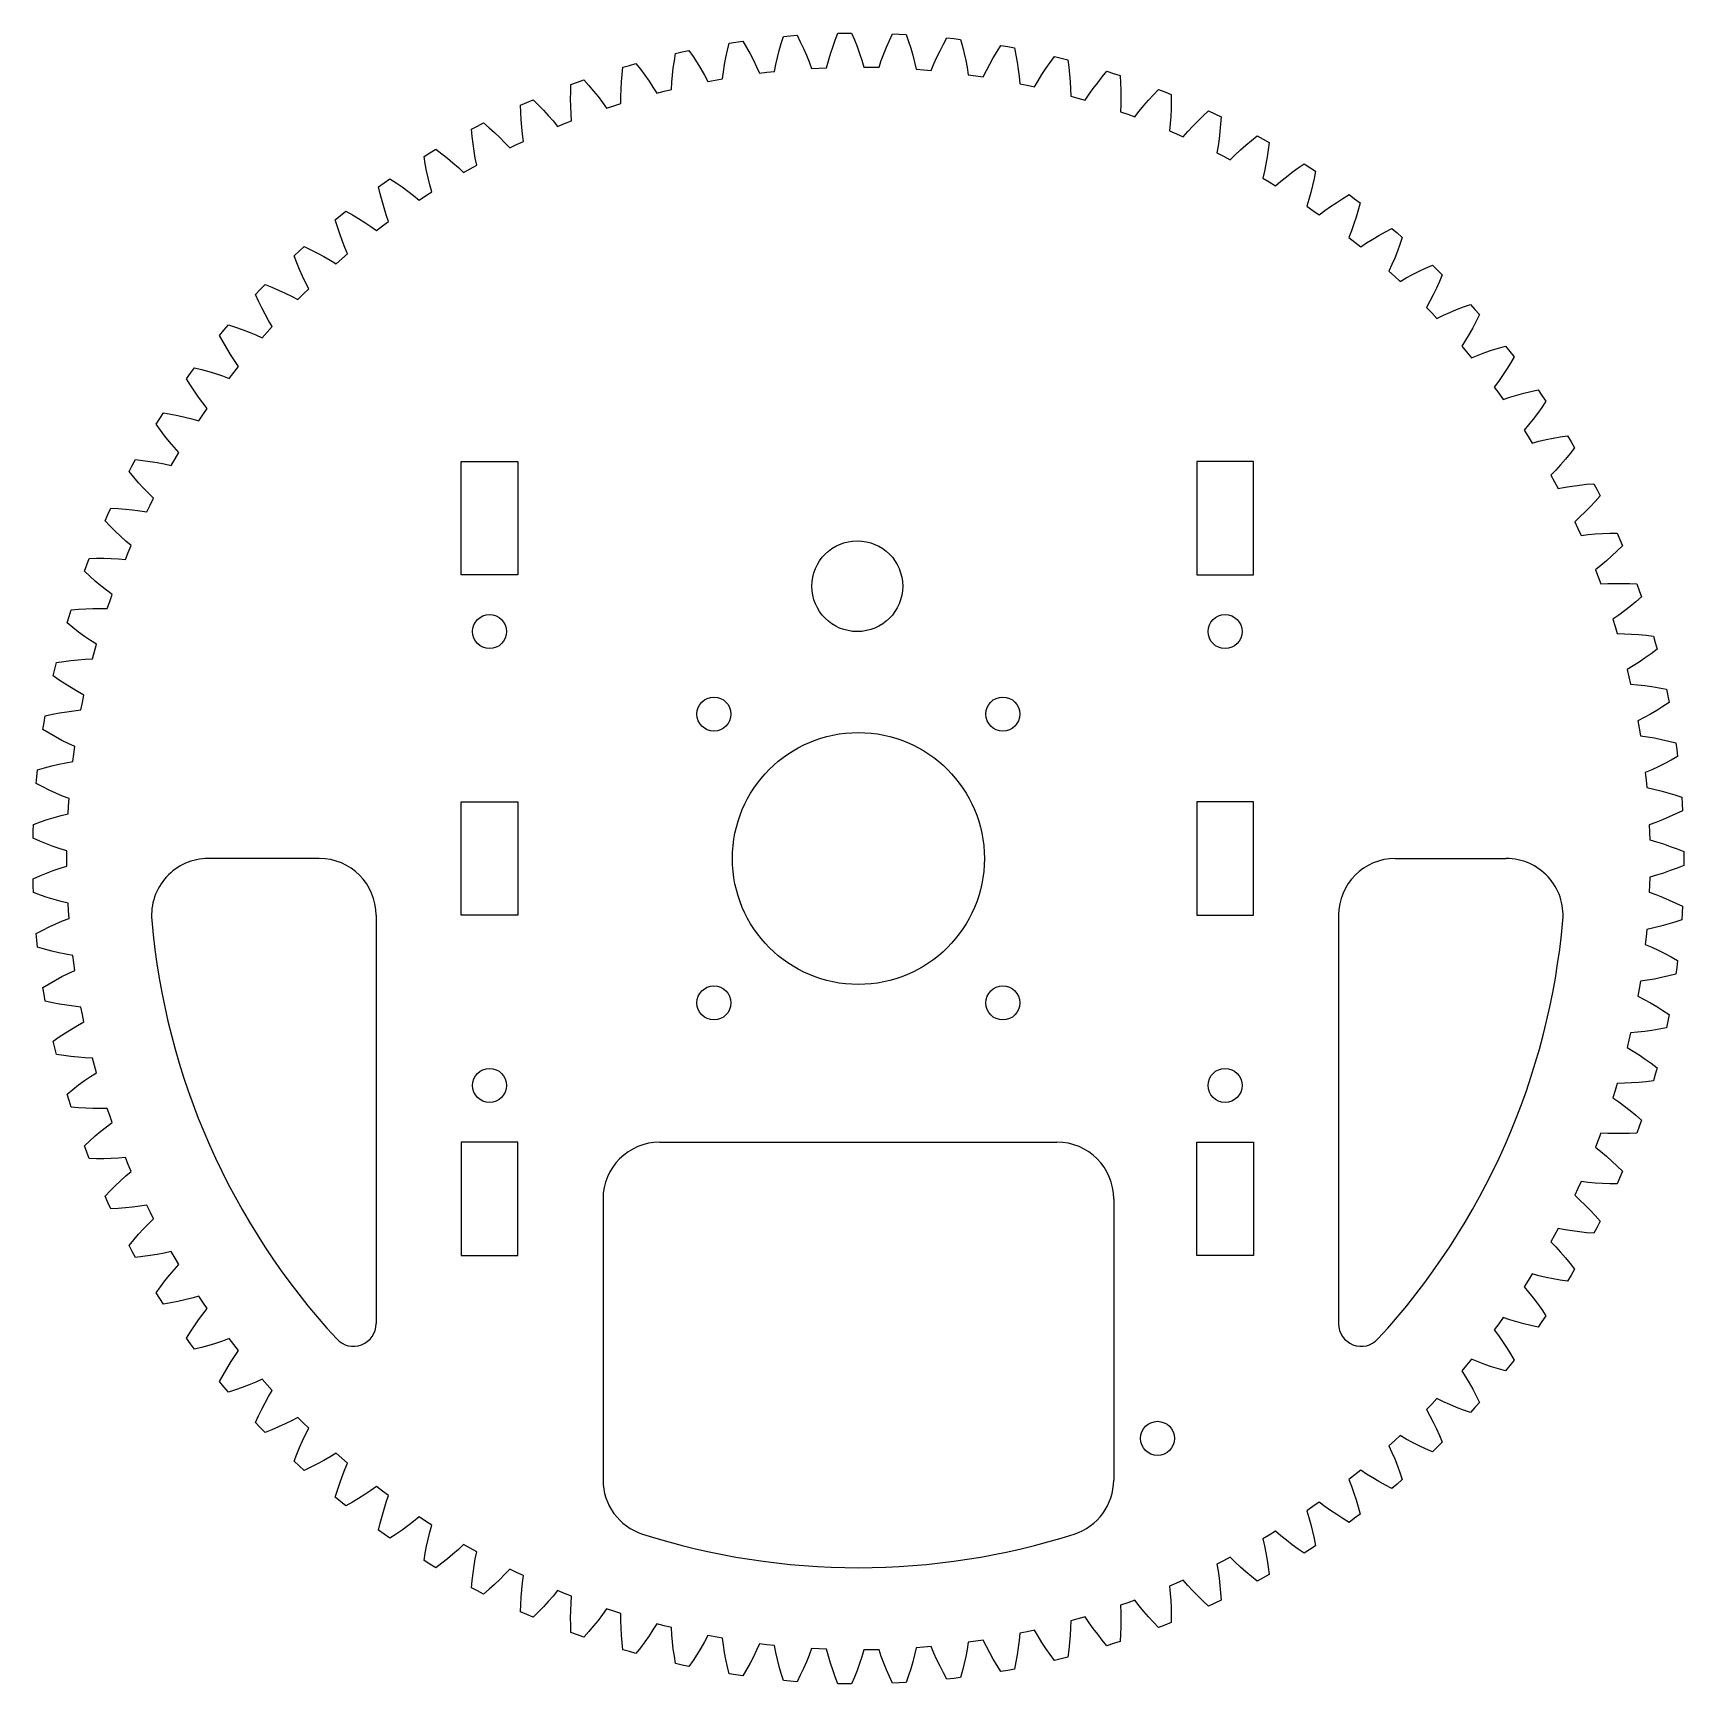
# Model space of a CAD drawing. Extents: x -73 to 73, y -73 to 73.
import ezdxf

# ---------------------------------------------------------------- set-up
doc = ezdxf.new("R2010")
doc.units = 0
doc.layers.get('0').update_dxf_attribs({"linetype": 'CONTINUOUS'})
doc.layers.add('afterthought', color=7, linetype='CONTINUOUS')

msp = doc.modelspace()

# ---------------------------------------------------------------- linework, layer by layer
at = {"linetype": 'Continuous'}
for p, q in [((-47.5, 0), (-57.282196, 0)), ((47.312141, 0), (57.094337, 0)), ((-42.5, -5), (-42.5, -40.987803)), ((42.312141, -5), (42.312141, -40.987803)), ((-17.5, -25), (17.5, -25)), ((-22.5, -30), (-22.5, -54.772256)), ((22.5, -30), (22.5, -54.772256))]:
    msp.add_line(p, q, dxfattribs=at)
at = {"color": 7}
msp.add_lwpolyline([(69.730676, 1.641517), (70.334632, 1.470378), (70.938446, 1.280047), (71.541979, 1.071654), (72.145031, 0.846074), (72.747491, 0.604068), (72.750031, 0), (72.747491, -0.604068), (72.145031, -0.846074), (71.541979, -1.071654), (70.938446, -1.280047), (70.334632, -1.470378), (69.730676, -1.641517), (69.711852, -2.306179), (69.686706, -2.970615), (70.278046, -3.181294), (70.867947, -3.411107), (71.456381, -3.658955), (72.043233, -3.923877), (72.628365, -4.205168), (72.590942, -4.808079), (72.548524, -5.41068), (71.931389, -5.612356), (71.314733, -5.79755), (70.698755, -5.965613), (70.08368, -6.115614), (69.469734, -6.246481), (69.407024, -6.908433), (69.338021, -7.569764), (69.914121, -7.819051), (70.487568, -8.08736), (71.058334, -8.373533), (71.626363, -8.676668), (72.191654, -8.996031), (72.114466, -9.59516), (72.032311, -10.193613), (71.403182, -10.354056), (70.775632, -10.498102), (70.149917, -10.625102), (69.526263, -10.734125), (68.905007, -10.824097), (68.798694, -11.480461), (68.686144, -12.13581), (69.244492, -12.422632), (69.798946, -12.72825), (70.349561, -13.051508), (70.896339, -13.391529), (71.43925, -13.747552), (71.322635, -14.340276), (71.201111, -14.931983), (70.56278, -15.050516), (69.927075, -15.152765), (69.294333, -15.238109), (68.664836, -15.305673), (68.03898, -15.354413), (67.889543, -16.00231), (67.733898, -16.648769), (68.272095, -16.971857), (68.805129, -17.313458), (69.333166, -17.672417), (69.856265, -18.047829), (70.374482, -18.438961), (70.218949, -19.022653), (70.058562, -19.605075), (69.413797, -19.681134), (68.772729, -19.741162), (68.135726, -19.784483), (67.503125, -19.810335), (66.875462, -19.817588), (66.683495, -20.454197), (66.485488, -21.088943), (67.001136, -21.446913), (67.510434, -21.823003), (68.013608, -22.216054), (68.510743, -22.625219), (69.001979, -23.049738), (68.808205, -23.621887), (68.60969, -24.192428), (67.961284, -24.225702), (67.317676, -24.243228), (66.679177, -24.244356), (66.046265, -24.228326), (65.419478, -24.194093), (65.185883, -24.816618), (64.946332, -25.436886), (65.437201, -25.828159), (65.920535, -26.237071), (66.396616, -26.662549), (66.865641, -27.103663), (67.327752, -27.559706), (67.096583, -28.117828), (66.860787, -28.673975), (66.211619, -28.664323), (65.568237, -28.63929), (64.931064, -28.598227), (64.300608, -28.5404), (63.677461, -28.464792), (63.403198, -29.070526), (63.123205, -29.673635), (63.58715, -30.09646), (64.042403, -30.536444), (64.489302, -30.992431), (64.928157, -31.463601), (65.359111, -31.949192), (65.091564, -32.490777), (64.81953, -33.03016), (64.172423, -32.977638), (63.532089, -32.910103), (62.899036, -32.827045), (62.273773, -32.727674), (61.656976, -32.61106), (61.343286, -33.19732), (61.024036, -33.780589), (61.459025, -34.233189), (61.884193, -34.70227), (62.299991, -35.186818), (62.706758, -35.685928), (63.104663, -36.198951), (62.801895, -36.721683), (62.494837, -37.241903), (61.852584, -37.14671), (61.218149, -37.037038), (60.591954, -36.912296), (59.974621, -36.771806), (59.366884, -36.614693), (59.01515, -37.178968), (58.658054, -37.739856), (59.062168, -38.220198), (59.455417, -38.716373), (59.838279, -39.227337), (60.211151, -39.752242), (60.574287, -40.29044), (60.237652, -40.792033), (59.896841, -41.290804), (59.26232, -41.15339), (58.636493, -41.002006), (58.019922, -40.836144), (57.413229, -40.655184), (56.817203, -40.458221), (56.428922, -40.998027), (56.035533, -41.53408), (56.407022, -42.040076), (56.766629, -42.561171), (57.114891, -43.096321), (57.45226, -43.644707), (57.779017, -44.205737), (57.409983, -44.683962), (57.03697, -45.15914), (56.412892, -44.98007), (55.798438, -44.787679), (55.1942, -44.581431), (54.600771, -44.360761), (54.019055, -44.124852), (53.595975, -44.637819), (53.168014, -45.146694), (53.505241, -45.676143), (53.829627, -46.219844), (54.141765, -46.776838), (54.442134, -47.346334), (54.731101, -47.92774), (54.331249, -48.380537), (53.927671, -48.830004), (53.316801, -48.610097), (52.716402, -48.377489), (52.127093, -48.131786), (51.549582, -47.872368), (50.984714, -47.598528), (50.528671, -48.082398), (50.068, -48.561893), (50.369498, -49.11248), (50.657224, -49.676417), (50.931882, -50.252828), (51.193954, -50.84095), (51.44389, -51.440165), (51.014969, -51.865558), (50.582548, -52.287368), (49.987567, -52.027554), (49.403847, -51.755802), (48.832064, -51.471661), (48.272954, -51.17465), (47.727447, -50.864064), (47.240387, -51.316749), (46.749039, -51.764748), (47.013509, -52.334047), (47.263332, -52.915792), (47.49927, -53.509079), (47.721915, -54.113232), (47.931691, -54.727658), (47.47562, -55.123757), (47.016247, -55.516074), (46.439723, -55.217512), (45.875279, -54.907773), (45.323506, -54.586463), (44.785252, -54.253158), (44.261447, -53.90721), (43.745545, -54.326677), (43.225663, -54.741233), (43.451921, -55.326788), (43.662769, -55.923744), (43.85897, -56.531341), (44.041201, -57.148871), (44.209913, -57.775828), (43.72864, -58.140939), (43.244375, -58.502014), (42.688849, -58.166028), (42.146079, -57.819629), (41.616771, -57.462561), (41.101715, -57.094402), (40.601928, -56.714616), (40.059412, -57.099087), (39.513284, -57.478366), (39.700341, -58.07758), (39.871255, -58.68718), (40.0269, -59.306404), (40.167899, -59.93463), (40.294814, -60.571352), (39.790483, -60.903866), (39.283386, -61.232147), (38.751284, -60.860178), (38.232588, -60.47867), (37.728059, -60.087425), (37.238432, -59.686021), (36.764835, -59.274004), (36.198133, -59.621787), (35.628128, -59.964151), (35.775166, -60.5744), (35.905412, -61.19399), (36.019796, -61.822132), (36.118969, -62.458318), (36.203523, -63.102038), (35.678307, -63.400488), (35.150637, -63.694536), (34.644273, -63.288192), (34.151937, -62.873269), (33.674332, -62.449512), (33.212334, -62.01664), (32.767016, -61.574228), (32.178554, -61.883798), (31.587158, -62.187723), (31.693555, -62.806382), (31.782568, -63.433198), (31.855184, -64.067549), (31.912108, -64.708899), (31.953905, -65.356796), (31.41012, -65.619856), (30.864189, -65.8784), (30.385766, -65.439488), (29.921934, -64.992927), (29.473398, -64.538521), (29.041005, -64.076072), (28.625885, -63.605184), (28.01826, -63.875186), (27.408067, -64.139374), (27.473345, -64.763706), (27.520759, -65.395038), (27.551267, -66.032803), (27.565689, -66.676496), (27.564588, -67.325748), (27.004603, -67.552316), (26.442755, -67.774199), (25.994388, -67.304638), (25.561092, -66.828388), (25.143573, -66.345336), (24.742704, -65.855314), (24.359588, -65.358038), (23.735453, -65.587287), (23.109146, -65.810553), (23.133022, -66.437849), (23.138581, -67.07093), (23.126897, -67.709316), (23.098732, -68.352557), (23.054733, -69.000314), (22.480975, -69.189374), (21.905694, -69.373637), (21.489359, -68.875458), (21.088491, -68.371607), (20.703794, -67.862027), (20.336171, -67.346576), (19.98678, -66.825086), (19.348845, -67.012566), (18.70916, -67.193978), (18.691521, -67.821443), (18.655227, -68.453508), (18.601379, -69.089722), (18.530767, -69.729717), (18.444041, -70.373155), (17.859079, -70.523862), (17.272875, -70.669743), (16.890351, -70.14512), (16.523659, -69.615897), (16.173478, -69.081989), (15.840738, -68.543368), (15.526597, -67.99992), (14.877655, -68.144842), (14.227358, -68.283554), (14.168289, -68.908507), (14.090311, -69.53679), (13.994525, -70.168064), (13.881777, -70.801964), (13.752717, -71.438262), (13.159063, -71.549994), (12.564505, -71.656787), (12.217513, -71.108062), (11.886579, -70.555725), (11.572466, -69.99986), (11.276048, -69.440439), (10.998482, -68.877406), (10.341384, -68.979119), (9.683355, -69.074566), (9.583109, -69.694242), (9.463786, -70.316005), (9.326485, -70.939547), (9.172081, -71.564613), (9.001252, -72.191005), (8.401501, -72.263254), (7.801187, -72.330508), (7.491222, -71.760052), (7.197513, -71.187056), (6.920823, -70.611661), (6.662025, -70.03384), (6.422277, -69.453704), (5.759901, -69.511757), (5.097018, -69.563516), (4.95602, -70.175205), (4.795859, -70.78774), (4.617663, -71.400839), (4.422281, -72.014334), (4.210417, -72.628054), (3.607223, -72.66051), (3.003747, -72.68797), (2.732165, -72.098239), (2.47698, -71.507124), (2.238925, -70.914655), (2.018877, -70.321029), (1.818019, -69.726302), (1.153245, -69.74047), (0.488357, -69.748287), (0.307283, -70.349336), (0.10699, -70.949933), (-0.111365, -71.549909), (-0.346879, -72.14918), (-0.598819, -72.747547), (-1.202831, -72.740068), (-1.806787, -72.727566), (-2.038802, -72.121183), (-2.254363, -71.51449), (-2.452765, -70.9076), (-2.633077, -70.300709), (-2.794226, -69.694016), (-3.458464, -69.664213), (-4.122392, -69.62806), (-4.342836, -70.215816), (-4.582386, -70.801879), (-4.839914, -71.386107), (-5.114488, -71.968501), (-5.405431, -72.548919), (-6.007636, -72.501534), (-6.609447, -72.449126), (-6.800878, -71.828745), (-6.975884, -71.209126), (-7.133731, -70.590466), (-7.273544, -69.972992), (-7.394222, -69.356958), (-8.055046, -69.283326), (-8.715163, -69.203372), (-8.973933, -69.775296), (-9.251696, -70.344228), (-9.547267, -70.910168), (-9.859744, -71.473116), (-10.18842, -72.033045), (-10.786167, -71.945952), (-11.383208, -71.853919), (-11.533237, -71.222249), (-11.666869, -70.592386), (-11.783483, -69.964639), (-11.882205, -69.339291), (-11.961904, -68.716624), (-12.616406, -68.599473), (-13.269779, -68.476086), (-13.565801, -69.029636), (-13.880564, -69.578954), (-14.212881, -70.124151), (-14.561905, -70.665227), (-14.926846, -71.202183), (-15.517537, -71.075804), (-16.107184, -70.944486), (-16.215134, -70.304293), (-16.306857, -69.666979), (-16.38173, -69.03291), (-16.438908, -68.402369), (-16.477262, -67.775836), (-17.12262, -67.615675), (-17.766397, -67.449361), (-18.098347, -67.98214), (-18.448726, -68.509473), (-18.816348, -69.031499), (-19.200368, -69.548333), (-19.599995, -70.060002), (-20.181062, -69.894817), (-20.760747, -69.724834), (-20.826137, -69.078912), (-20.875555, -68.436942), (-20.908349, -67.799289), (-20.923702, -67.166377), (-20.920597, -66.538658), (-21.553932, -66.336192), (-22.18532, -66.127715), (-22.551757, -66.63738), (-22.936228, -67.140384), (-23.337548, -67.636983), (-23.75487, -68.127287), (-24.187461, -68.61144), (-24.756336, -68.40824), (-25.32349, -68.200326), (-25.346067, -67.551469), (-25.352925, -66.907636), (-25.343527, -66.269221), (-25.317027, -65.636648), (-25.272436, -65.01051), (-25.89101, -64.766642), (-26.507243, -64.516875), (-26.906559, -65.001225), (-27.323429, -65.477729), (-27.756697, -65.946697), (-28.205515, -66.408385), (-28.669149, -66.862875), (-29.223349, -66.622507), (-29.775517, -66.377566), (-29.755169, -65.728624), (-29.719468, -65.08575), (-29.667877, -64.449367), (-29.599636, -63.819927), (-29.513756, -63.198107), (-30.114861, -62.913881), (-30.713257, -62.623954), (-31.143702, -63.080844), (-31.591137, -63.528758), (-32.054461, -63.968066), (-32.5328, -64.399047), (-33.025475, -64.821929), (-33.562572, -64.545464), (-34.097355, -64.26454), (-34.034137, -63.618392), (-33.956047, -62.979272), (-33.862518, -62.347687), (-33.752818, -61.724145), (-33.626016, -61.109352), (-34.207027, -60.786038), (-34.784933, -60.457165), (-35.244673, -60.884618), (-35.720726, -61.301969), (-36.212075, -61.709723), (-36.717845, -62.108136), (-37.237388, -62.497518), (-37.75504, -62.186171), (-38.270095, -61.870534), (-38.164319, -61.229946), (-38.044148, -60.597401), (-37.909077, -59.973379), (-37.758398, -59.358445), (-37.591266, -58.753389), (-38.149643, -58.39237), (-38.704548, -58.026046), (-39.191495, -58.422145), (-39.694104, -58.807152), (-40.211333, -59.18152), (-40.742334, -59.545643), (-41.286458, -59.899832), (-41.782407, -59.554957), (-42.275478, -59.205961), (-42.127593, -58.573783), (-41.96588, -57.950552), (-41.789858, -57.336803), (-41.598878, -56.733186), (-41.392122, -56.140491), (-41.925409, -55.743376), (-42.454887, -55.341153), (-42.966979, -55.704232), (-43.493916, -56.055175), (-44.034738, -56.394519), (-44.588656, -56.722772), (-45.155019, -57.040244), (-45.627093, -56.663336), (-46.096005, -56.282505), (-45.906662, -55.661475), (-45.704111, -55.050295), (-45.487929, -54.449528), (-45.257466, -53.859853), (-45.011961, -53.282116), (-45.517844, -52.850598), (-46.019607, -52.414311), (-46.554559, -52.742733), (-47.103538, -53.05806), (-47.665612, -53.360941), (-48.240019, -53.651884), (-48.82611, -53.931199), (-49.272247, -53.523924), (-49.714969, -53.112952), (-49.484986, -52.505779), (-49.2425, -51.909331), (-48.987061, -51.324171), (-48.71816, -50.751006), (-48.435006, -50.190767), (-48.911256, -49.726765), (-49.383075, -49.258248), (-49.938573, -49.550602), (-50.507195, -49.828958), (-51.088064, -50.094021), (-51.680421, -50.346356), (-52.283699, -50.58633), (-52.701924, -50.150466), (-53.116537, -49.71113), (-52.84693, -49.120496), (-52.565554, -48.541376), (-52.272015, -47.974363), (-51.965804, -47.420248), (-51.646243, -46.879933), (-52.0908, -46.385452), (-52.530615, -45.886793), (-53.104203, -46.141781), (-53.689984, -46.381952), (-54.28711, -46.608069), (-54.894847, -46.820695), (-55.51266, -47.020282), (-55.901195, -46.55772), (-56.285836, -46.091941), (-55.97779, -45.520412), (-55.658766, -44.961161), (-55.328369, -44.414779), (-54.986202, -43.882112), (-54.631647, -43.364094), (-55.042562, -42.841333), (-55.448454, -42.314678), (-56.037649, -42.531228), (-56.638021, -42.732142), (-57.248778, -42.918295), (-57.869243, -43.090282), (-58.498881, -43.248608), (-58.855977, -42.76138), (-59.209037, -42.271188), (-58.863879, -41.721278), (-58.508561, -41.184322), (-58.142801, -40.660997), (-57.766176, -40.152094), (-57.378177, -39.658657), (-57.753617, -39.109876), (-58.123808, -38.557539), (-58.726042, -38.734661), (-59.338379, -38.895472), (-59.960115, -39.040872), (-60.590571, -39.171457), (-61.229325, -39.287817), (-61.553429, -38.778067), (-61.873299, -38.265608), (-61.492553, -37.739715), (-61.102551, -37.227425), (-60.70298, -36.729416), (-60.293561, -36.246506), (-59.873783, -35.779795), (-60.212139, -35.207392), (-60.545021, -34.631799), (-61.15764, -34.768734), (-61.779263, -34.888734), (-62.409239, -34.992705), (-63.046977, -35.081351), (-63.691996, -35.155237), (-63.981725, -34.625167), (-64.267024, -34.092698), (-63.852355, -33.593137), (-63.429332, -33.107715), (-62.997729, -32.637194), (-62.557293, -32.182421), (-62.107572, -31.744468), (-62.407377, -31.150955), (-62.701481, -30.55462), (-63.321805, -30.650773), (-63.950003, -30.729428), (-64.585483, -30.791545), (-65.22768, -30.83783), (-65.87617, -30.86893), (-66.130227, -30.320883), (-66.379711, -29.770719), (-65.932953, -29.299634), (-65.478773, -28.843252), (-65.017029, -28.40228), (-64.547468, -27.97762), (-64.069807, -27.570345), (-64.329705, -26.958318), (-64.58379, -26.343836), (-65.209081, -26.398784), (-65.841118, -26.435756), (-66.479307, -26.455709), (-67.123169, -26.45949), (-67.772308, -26.447665), (-67.989563, -25.884011), (-68.202161, -25.318551), (-67.725234, -24.87803), (-67.241872, -24.452665), (-66.75199, -24.043188), (-66.255392, -23.650476), (-65.751851, -23.275657), (-65.970743, -22.647797), (-66.183651, -22.017877), (-66.811229, -22.031367), (-67.444338, -22.026485), (-68.082414, -22.004218), (-68.725119, -21.965412), (-69.372057, -21.910717), (-69.551607, -21.33394), (-69.726359, -20.755695), (-69.22135, -20.347658), (-68.710951, -19.955143), (-68.195077, -19.578941), (-67.673615, -19.219898), (-67.146396, -18.879171), (-67.323321, -18.238216), (-67.494122, -17.595624), (-68.12122, -17.5676), (-68.752607, -17.520892), (-69.387833, -17.456517), (-70.026587, -17.375322), (-70.668473, -17.277983), (-70.809499, -16.690594), (-70.945671, -16.102048), (-70.414811, -15.728273), (-69.879577, -15.370387), (-69.339968, -15.029067), (-68.7959, -14.705274), (-68.247317, -14.400163), (-68.381513, -13.748907), (-68.509473, -13.096409), (-69.133353, -13.027039), (-69.760253, -12.938675), (-70.389835, -12.832447), (-71.021815, -12.709229), (-71.655884, -12.56967), (-71.757794, -11.974266), (-71.854737, -11.378015), (-71.30034, -11.040138), (-70.742613, -10.718377), (-70.181639, -10.413492), (-69.617364, -10.126359), (-69.049844, -9.858163), (-69.140663, -9.199485), (-69.225217, -8.53996), (-69.843142, -8.42947), (-70.462846, -8.299873), (-71.084045, -8.152299), (-71.706486, -7.987566), (-72.329943, -7.806408), (-72.392286, -7.205557), (-72.449605, -6.604198), (-71.874098, -6.303716), (-71.296333, -6.019546), (-70.716422, -5.752394), (-70.134424, -5.503192), (-69.550393, -5.273068), (-69.597496, -4.609818), (-69.638277, -3.946144), (-70.247567, -3.79507), (-70.857336, -3.624806), (-71.467416, -3.436479), (-72.077608, -3.230993), (-72.687745, -3.009025), (-72.710238, -2.405352), (-72.727679, -1.801537), (-72.133573, -1.53972), (-71.538282, -1.294356), (-70.942003, -1.066123), (-70.344792, -0.855924), (-69.74682, -0.664916), (-69.750009, 0), (-69.74682, 0.664916), (-70.344792, 0.855924), (-70.942003, 1.066123), (-71.538282, 1.294356), (-72.133573, 1.53972), (-72.727679, 1.801537), (-72.710238, 2.405352), (-72.687745, 3.009025), (-72.077608, 3.230993), (-71.467416, 3.436479), (-70.857336, 3.624806), (-70.247567, 3.79507), (-69.638277, 3.946144), (-69.597496, 4.609818), (-69.550393, 5.273068), (-70.134424, 5.503192), (-70.716422, 5.752394), (-71.296333, 6.019546), (-71.874098, 6.303716), (-72.449605, 6.604198), (-72.392286, 7.205557), (-72.329943, 7.806408), (-71.706486, 7.987566), (-71.084045, 8.152299), (-70.462846, 8.299873), (-69.843142, 8.42947), (-69.225217, 8.53996), (-69.140663, 9.199485), (-69.049844, 9.858163), (-69.617364, 10.126359), (-70.181639, 10.413492), (-70.742613, 10.718377), (-71.30034, 11.040138), (-71.854737, 11.378015), (-71.757794, 11.974266), (-71.655884, 12.56967), (-71.021815, 12.709229), (-70.389835, 12.832447), (-69.760253, 12.938675), (-69.133353, 13.027039), (-68.509473, 13.096409), (-68.381513, 13.748907), (-68.247317, 14.400163), (-68.7959, 14.705274), (-69.339968, 15.029067), (-69.879577, 15.370387), (-70.414811, 15.728273), (-70.945671, 16.102048), (-70.809499, 16.690594), (-70.668473, 17.277983), (-70.026587, 17.375322), (-69.387833, 17.456517), (-68.752607, 17.520892), (-68.12122, 17.5676), (-67.494122, 17.595624), (-67.323321, 18.238216), (-67.146396, 18.879171), (-67.673615, 19.219898), (-68.195077, 19.578941), (-68.710951, 19.955143), (-69.22135, 20.347658), (-69.726359, 20.755695), (-69.551607, 21.33394), (-69.372057, 21.910717), (-68.725119, 21.965412), (-68.082414, 22.004218), (-67.444338, 22.026485), (-66.811229, 22.031367), (-66.183651, 22.017877), (-65.970743, 22.647797), (-65.751851, 23.275657), (-66.255392, 23.650476), (-66.75199, 24.043188), (-67.241872, 24.452665), (-67.725234, 24.87803), (-68.202161, 25.318551), (-67.989563, 25.884011), (-67.772308, 26.447665), (-67.123169, 26.45949), (-66.479307, 26.455709), (-65.841118, 26.435756), (-65.209081, 26.398784), (-64.58379, 26.343836), (-64.329705, 26.958318), (-64.069807, 27.570345), (-64.547468, 27.97762), (-65.017029, 28.40228), (-65.478773, 28.843252), (-65.932953, 29.299634), (-66.379711, 29.770719), (-66.130227, 30.320883), (-65.87617, 30.86893), (-65.22768, 30.83783), (-64.585483, 30.791545), (-63.950003, 30.729428), (-63.321805, 30.650773), (-62.701481, 30.55462), (-62.407377, 31.150955), (-62.107572, 31.744468), (-62.557293, 32.182421), (-62.997729, 32.637194), (-63.429332, 33.107715), (-63.852355, 33.593137), (-64.267024, 34.092698), (-63.981725, 34.625167), (-63.691996, 35.155237), (-63.046977, 35.081351), (-62.409239, 34.992705), (-61.779263, 34.888734), (-61.15764, 34.768734), (-60.545021, 34.631799), (-60.212139, 35.207392), (-59.873783, 35.779795), (-60.293561, 36.246506), (-60.70298, 36.729416), (-61.102551, 37.227425), (-61.492553, 37.739715), (-61.873299, 38.265608), (-61.553429, 38.778067), (-61.229325, 39.287817), (-60.590571, 39.171457), (-59.960115, 39.040872), (-59.338379, 38.895472), (-58.726042, 38.734661), (-58.123808, 38.557539), (-57.753617, 39.109876), (-57.378177, 39.658657), (-57.766176, 40.152094), (-58.142801, 40.660997), (-58.508561, 41.184322), (-58.863879, 41.721278), (-59.209037, 42.271188), (-58.855977, 42.76138), (-58.498881, 43.248608), (-57.869243, 43.090282), (-57.248778, 42.918295), (-56.638021, 42.732142), (-56.037649, 42.531228), (-55.448454, 42.314678), (-55.042562, 42.841333), (-54.631647, 43.364094), (-54.986202, 43.882112), (-55.328369, 44.414779), (-55.658766, 44.961161), (-55.97779, 45.520412), (-56.285836, 46.091941), (-55.901195, 46.55772), (-55.51266, 47.020282), (-54.894847, 46.820695), (-54.28711, 46.608069), (-53.689984, 46.381952), (-53.104203, 46.141781), (-52.530615, 45.886793), (-52.0908, 46.385452), (-51.646243, 46.879933), (-51.965804, 47.420248), (-52.272015, 47.974363), (-52.565554, 48.541376), (-52.84693, 49.120496), (-53.116537, 49.71113), (-52.701924, 50.150466), (-52.283699, 50.58633), (-51.680421, 50.346356), (-51.088064, 50.094021), (-50.507195, 49.828958), (-49.938573, 49.550602), (-49.383075, 49.258248), (-48.911256, 49.726765), (-48.435006, 50.190767), (-48.71816, 50.751006), (-48.987061, 51.324171), (-49.2425, 51.909331), (-49.484986, 52.505779), (-49.714969, 53.112952), (-49.272247, 53.523924), (-48.82611, 53.931199), (-48.240019, 53.651884), (-47.665612, 53.360941), (-47.103538, 53.05806), (-46.554559, 52.742733), (-46.019607, 52.414311), (-45.517844, 52.850598), (-45.011961, 53.282116), (-45.257466, 53.859853), (-45.487929, 54.449528), (-45.704111, 55.050295), (-45.906662, 55.661475), (-46.096005, 56.282505), (-45.627093, 56.663336), (-45.155019, 57.040244), (-44.588656, 56.722772), (-44.034738, 56.394519), (-43.493916, 56.055175), (-42.966979, 55.704232), (-42.454887, 55.341153), (-41.925409, 55.743376), (-41.392122, 56.140491), (-41.598878, 56.733186), (-41.789858, 57.336803), (-41.96588, 57.950552), (-42.127593, 58.573783), (-42.275478, 59.205961), (-41.782407, 59.554957), (-41.286458, 59.899832), (-40.742334, 59.545643), (-40.211333, 59.18152), (-39.694104, 58.807152), (-39.191495, 58.422145), (-38.704548, 58.026046), (-38.149643, 58.39237), (-37.591266, 58.753389), (-37.758398, 59.358445), (-37.909077, 59.973379), (-38.044148, 60.597401), (-38.164319, 61.229946), (-38.270095, 61.870534), (-37.75504, 62.186171), (-37.237388, 62.497518), (-36.717845, 62.108136), (-36.212075, 61.709723), (-35.720726, 61.301969), (-35.244673, 60.884618), (-34.784933, 60.457165), (-34.207027, 60.786038), (-33.626016, 61.109352), (-33.752818, 61.724145), (-33.862518, 62.347687), (-33.956047, 62.979272), (-34.034137, 63.618392), (-34.097355, 64.26454), (-33.562572, 64.545464), (-33.025475, 64.821929), (-32.5328, 64.399047), (-32.054461, 63.968066), (-31.591137, 63.528758), (-31.143702, 63.080844), (-30.713257, 62.623954), (-30.114861, 62.913881), (-29.513756, 63.198107), (-29.599636, 63.819927), (-29.667877, 64.449367), (-29.719468, 65.08575), (-29.755169, 65.728624), (-29.775517, 66.377566), (-29.223349, 66.622507), (-28.669149, 66.862875), (-28.205515, 66.408385), (-27.756697, 65.946697), (-27.323429, 65.477729), (-26.906559, 65.001225), (-26.507243, 64.516875), (-25.89101, 64.766642), (-25.272436, 65.01051), (-25.317027, 65.636648), (-25.343527, 66.269221), (-25.352925, 66.907636), (-25.346067, 67.551469), (-25.32349, 68.200326), (-24.756336, 68.40824), (-24.187461, 68.61144), (-23.75487, 68.127287), (-23.337548, 67.636983), (-22.936228, 67.140384), (-22.551757, 66.63738), (-22.18532, 66.127715), (-21.553932, 66.336192), (-20.920597, 66.538658), (-20.923702, 67.166377), (-20.908349, 67.799289), (-20.875555, 68.436942), (-20.826137, 69.078912), (-20.760747, 69.724834), (-20.181062, 69.894817), (-19.599995, 70.060002), (-19.200368, 69.548333), (-18.816348, 69.031499), (-18.448726, 68.509473), (-18.098347, 67.98214), (-17.766397, 67.449361), (-17.12262, 67.615675), (-16.477262, 67.775836), (-16.438908, 68.402369), (-16.38173, 69.03291), (-16.306857, 69.666979), (-16.215134, 70.304293), (-16.107184, 70.944486), (-15.517537, 71.075804), (-14.926846, 71.202183), (-14.561905, 70.665227), (-14.212881, 70.124151), (-13.880564, 69.578954), (-13.565801, 69.029636), (-13.269779, 68.476086), (-12.616406, 68.599473), (-11.961904, 68.716624), (-11.882205, 69.339291), (-11.783483, 69.964639), (-11.666869, 70.592386), (-11.533237, 71.222249), (-11.383208, 71.853919), (-10.786167, 71.945952), (-10.18842, 72.033045), (-9.859744, 71.473116), (-9.547267, 70.910168), (-9.251696, 70.344228), (-8.973933, 69.775296), (-8.715163, 69.203372), (-8.055046, 69.283326), (-7.394222, 69.356958), (-7.273544, 69.972992), (-7.133731, 70.590466), (-6.975884, 71.209126), (-6.800878, 71.828745), (-6.609447, 72.449126), (-6.007636, 72.501534), (-5.405431, 72.548919), (-5.114488, 71.968501), (-4.839914, 71.386107), (-4.582386, 70.801879), (-4.342836, 70.215816), (-4.122392, 69.62806), (-3.458464, 69.664213), (-2.794226, 69.694016), (-2.633077, 70.300709), (-2.452765, 70.9076), (-2.254363, 71.51449), (-2.038802, 72.121183), (-1.806787, 72.727566), (-1.202831, 72.740068), (-0.598819, 72.747547), (-0.346879, 72.14918), (-0.111365, 71.549909), (0.10699, 70.949933), (0.307283, 70.349336), (0.488357, 69.748287), (1.153245, 69.74047), (1.818019, 69.726302), (2.018877, 70.321029), (2.238925, 70.914655), (2.47698, 71.507124), (2.732165, 72.098239), (3.003747, 72.68797), (3.607223, 72.66051), (4.210417, 72.628054), (4.422281, 72.014334), (4.617663, 71.400839), (4.795859, 70.78774), (4.95602, 70.175205), (5.097018, 69.563516), (5.759901, 69.511757), (6.422277, 69.453704), (6.662025, 70.03384), (6.920823, 70.611661), (7.197513, 71.187056), (7.491222, 71.760052), (7.801187, 72.330508), (8.401501, 72.263254), (9.001252, 72.191005), (9.172081, 71.564613), (9.326485, 70.939547), (9.463786, 70.316005), (9.583109, 69.694242), (9.683355, 69.074566), (10.341384, 68.979119), (10.998482, 68.877406), (11.276048, 69.440439), (11.572466, 69.99986), (11.886579, 70.555725), (12.217513, 71.108062), (12.564505, 71.656787), (13.159063, 71.549994), (13.752717, 71.438262), (13.881777, 70.801964), (13.994525, 70.168064), (14.090311, 69.53679), (14.168289, 68.908507), (14.227358, 68.283554), (14.877655, 68.144842), (15.526597, 67.99992), (15.840738, 68.543368), (16.173478, 69.081989), (16.523659, 69.615897), (16.890351, 70.14512), (17.272875, 70.669743), (17.859079, 70.523862), (18.444041, 70.373155), (18.530767, 69.729717), (18.601379, 69.089722), (18.655227, 68.453508), (18.691521, 67.821443), (18.70916, 67.193978), (19.348845, 67.012566), (19.98678, 66.825086), (20.336171, 67.346576), (20.703794, 67.862027), (21.088491, 68.371607), (21.489359, 68.875458), (21.905694, 69.373637), (22.480975, 69.189374), (23.054733, 69.000314), (23.098732, 68.352557), (23.126897, 67.709316), (23.138581, 67.07093), (23.133022, 66.437849), (23.109146, 65.810553), (23.735453, 65.587287), (24.359588, 65.358038), (24.742704, 65.855314), (25.143573, 66.345336), (25.561092, 66.828388), (25.994388, 67.304638), (26.442755, 67.774199), (27.004603, 67.552316), (27.564588, 67.325748), (27.565689, 66.676496), (27.551267, 66.032803), (27.520759, 65.395038), (27.473345, 64.763706), (27.408067, 64.139374), (28.01826, 63.875186), (28.625885, 63.605184), (29.041005, 64.076072), (29.473398, 64.538521), (29.921934, 64.992927), (30.385766, 65.439488), (30.864189, 65.8784), (31.41012, 65.619856), (31.953905, 65.356796), (31.912108, 64.708899), (31.855184, 64.067549), (31.782568, 63.433198), (31.693555, 62.806382), (31.587158, 62.187723), (32.178554, 61.883798), (32.767016, 61.574228), (33.212334, 62.01664), (33.674332, 62.449512), (34.151937, 62.873269), (34.644273, 63.288192), (35.150637, 63.694536), (35.678307, 63.400488), (36.203523, 63.102038), (36.118969, 62.458318), (36.019796, 61.822132), (35.905412, 61.19399), (35.775166, 60.5744), (35.628128, 59.964151), (36.198133, 59.621787), (36.764835, 59.274004), (37.238432, 59.686021), (37.728059, 60.087425), (38.232588, 60.47867), (38.751284, 60.860178), (39.283386, 61.232147), (39.790483, 60.903866), (40.294814, 60.571352), (40.167899, 59.93463), (40.0269, 59.306404), (39.871255, 58.68718), (39.700341, 58.07758), (39.513284, 57.478366), (40.059412, 57.099087), (40.601928, 56.714616), (41.101715, 57.094402), (41.616771, 57.462561), (42.146079, 57.819629), (42.688849, 58.166028), (43.244375, 58.502014), (43.72864, 58.140939), (44.209913, 57.775828), (44.041201, 57.148871), (43.85897, 56.531341), (43.662769, 55.923744), (43.451921, 55.326788), (43.225663, 54.741233), (43.745545, 54.326677), (44.261447, 53.90721), (44.785252, 54.253158), (45.323506, 54.586463), (45.875279, 54.907773), (46.439723, 55.217512), (47.016247, 55.516074), (47.47562, 55.123757), (47.931691, 54.727658), (47.721915, 54.113232), (47.49927, 53.509079), (47.263332, 52.915792), (47.013509, 52.334047), (46.749039, 51.764748), (47.240387, 51.316749), (47.727447, 50.864064), (48.272954, 51.17465), (48.832064, 51.471661), (49.403847, 51.755802), (49.987567, 52.027554), (50.582548, 52.287368), (51.014969, 51.865558), (51.44389, 51.440165), (51.193954, 50.84095), (50.931882, 50.252828), (50.657224, 49.676417), (50.369498, 49.11248), (50.068, 48.561893), (50.528671, 48.082398), (50.984714, 47.598528), (51.549582, 47.872368), (52.127093, 48.131786), (52.716402, 48.377489), (53.316801, 48.610097), (53.927671, 48.830004), (54.331249, 48.380537), (54.731101, 47.92774), (54.442134, 47.346334), (54.141765, 46.776838), (53.829627, 46.219844), (53.505241, 45.676143), (53.168014, 45.146694), (53.595975, 44.637819), (54.019055, 44.124852), (54.600771, 44.360761), (55.1942, 44.581431), (55.798438, 44.787679), (56.412892, 44.98007), (57.03697, 45.15914), (57.409983, 44.683962), (57.779017, 44.205737), (57.45226, 43.644707), (57.114891, 43.096321), (56.766629, 42.561171), (56.407022, 42.040076), (56.035533, 41.53408), (56.428922, 40.998027), (56.817203, 40.458221), (57.413229, 40.655184), (58.019922, 40.836144), (58.636493, 41.002006), (59.26232, 41.15339), (59.896841, 41.290804), (60.237652, 40.792033), (60.574287, 40.29044), (60.211151, 39.752242), (59.838279, 39.227337), (59.455417, 38.716373), (59.062168, 38.220198), (58.658054, 37.739856), (59.01515, 37.178968), (59.366884, 36.614693), (59.974621, 36.771806), (60.591954, 36.912296), (61.218149, 37.037038), (61.852584, 37.14671), (62.494837, 37.241903), (62.801895, 36.721683), (63.104663, 36.198951), (62.706758, 35.685928), (62.299991, 35.186818), (61.884193, 34.70227), (61.459025, 34.233189), (61.024036, 33.780589), (61.343286, 33.19732), (61.656976, 32.61106), (62.273773, 32.727674), (62.899036, 32.827045), (63.532089, 32.910103), (64.172423, 32.977638), (64.81953, 33.03016), (65.091564, 32.490777), (65.359111, 31.949192), (64.928157, 31.463601), (64.489302, 30.992431), (64.042403, 30.536444), (63.58715, 30.09646), (63.123205, 29.673635), (63.403198, 29.070526), (63.677461, 28.464792), (64.300608, 28.5404), (64.931064, 28.598227), (65.568237, 28.63929), (66.211619, 28.664323), (66.860787, 28.673975), (67.096583, 28.117828), (67.327752, 27.559706), (66.865641, 27.103663), (66.396616, 26.662549), (65.920535, 26.237071), (65.437201, 25.828159), (64.946332, 25.436886), (65.185883, 24.816618), (65.419478, 24.194093), (66.046265, 24.228326), (66.679177, 24.244356), (67.317676, 24.243228), (67.961284, 24.225702), (68.60969, 24.192428), (68.808205, 23.621887), (69.001979, 23.049738), (68.510743, 22.625219), (68.013608, 22.216054), (67.510434, 21.823003), (67.001136, 21.446913), (66.485488, 21.088943), (66.683495, 20.454197), (66.875462, 19.817588), (67.503125, 19.810335), (68.135726, 19.784483), (68.772729, 19.741162), (69.413797, 19.681134), (70.058562, 19.605075), (70.218949, 19.022653), (70.374482, 18.438961), (69.856265, 18.047829), (69.333166, 17.672417), (68.805129, 17.313458), (68.272095, 16.971857), (67.733898, 16.648769), (67.889543, 16.00231), (68.03898, 15.354413), (68.664836, 15.305673), (69.294333, 15.238109), (69.927075, 15.152765), (70.56278, 15.050516), (71.201111, 14.931983), (71.322635, 14.340276), (71.43925, 13.747552), (70.896339, 13.391529), (70.349561, 13.051508), (69.798946, 12.72825), (69.244492, 12.422632), (68.686144, 12.13581), (68.798694, 11.480461), (68.905007, 10.824097), (69.526263, 10.734125), (70.149917, 10.625102), (70.775632, 10.498102), (71.403182, 10.354056), (72.032311, 10.193613), (72.114466, 9.59516), (72.191654, 8.996031), (71.626363, 8.676668), (71.058334, 8.373533), (70.487568, 8.08736), (69.914121, 7.819051), (69.338021, 7.569764), (69.407024, 6.908433), (69.469734, 6.246481), (70.08368, 6.115614), (70.698755, 5.965613), (71.314733, 5.79755), (71.931389, 5.612356), (72.548524, 5.41068), (72.590942, 4.808079), (72.628365, 4.205168), (72.043233, 3.923877), (71.456381, 3.658955), (70.867947, 3.411107), (70.278046, 3.181294), (69.686706, 2.970615), (69.711852, 2.306179), (69.730676, 1.641517)], dxfattribs=at)
at = {"linetype": 'Continuous'}
for points in [[(-30, 25), (-35, 25), (-35, 35), (-30, 35)], [(29.812141, 25), (34.812141, 25), (34.812141, 35), (29.812141, 35)], [(-30, -5), (-35, -5), (-35, 5), (-30, 5)], [(29.812141, -5), (34.812141, -5), (34.812141, 5), (29.812141, 5)], [(-30, -25), (-35, -25), (-35, -35), (-30, -35)], [(29.812141, -25), (34.812141, -25), (34.812141, -35), (29.812141, -35)]]:
    msp.add_lwpolyline(points, close=True, dxfattribs=at)
for centre, radius in [((-0.093929, 23.998529), 4), ((-32.5, 20), 1.5), ((32.312141, 20), 1.5), ((-12.727922, 12.727922), 1.5), ((12.727922, 12.727922), 1.5), ((0, 0), 11.1), ((-12.727922, -12.727922), 1.5), ((12.727922, -12.727922), 1.5), ((-32.5, -20), 1.5), ((32.312141, -20), 1.5)]:
    msp.add_circle(centre, radius, dxfattribs=at)
for centre, radius, start, end in [((-57.282196, -5), 5, 90, 184.98854198), ((-47.5, -5), 5, 0, 90), ((47.312141, -5), 5, 90, 180), ((57.094337, -5), 5, 355.01145802, 90), ((0, 0), 62.5, 184.98854198, 222.64737253), ((-0.187859, 0), 62.5, 317.35262747, 355.01145802), ((-17.5, -30), 5, 90, 180), ((17.5, -30), 5, 0, 90), ((-44.5, -40.987803), 2, 222.64737253, 0), ((44.312141, -40.987803), 2, 180, 317.35262747), ((-17.5, -54.772256), 5, 180, 252.28106813), ((17.5, -54.772256), 5, 287.71893187, 0), ((0, 0), 62.5, 252.28106813, 287.71893187)]:
    msp.add_arc(centre, radius, start, end, dxfattribs=at)
at = {"layer": 'afterthought', "linetype": 'Continuous'}
msp.add_circle((26.360765, -51.100879), 1.5, dxfattribs=at)

doc.saveas('drawing.dxf')
